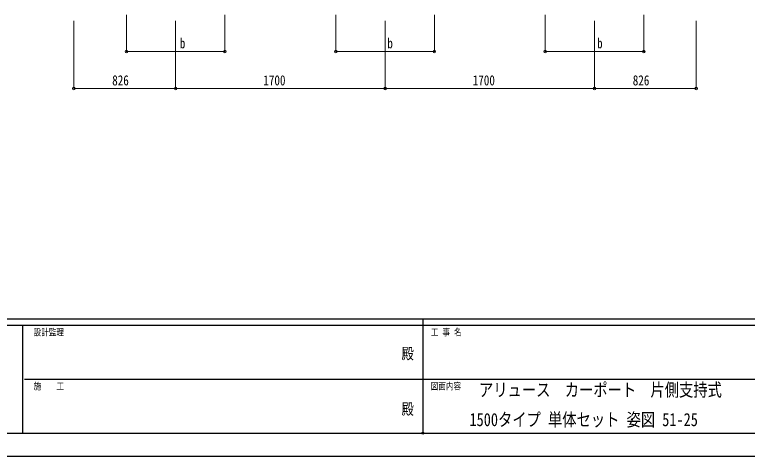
# Model space of a CAD drawing. Units: millimetres, scale not verified. Extents: x -10512 to 10512, y -7425 to 7425.
# Drawn here: x -3325 to 2623, y -7425 to -3843 of the extents above; entities that cross this region are included whole.
import ezdxf
from ezdxf.enums import TextEntityAlignment as Align

# ---------------------------------------------------------------- set-up
doc = ezdxf.new("R2010")
doc.units = ezdxf.units.MM
doc.header["$LTSCALE"] = 30
doc.header["$PDMODE"] = 32
doc.header["$PDSIZE"] = 15
doc.layers.add('0-2_USER1', color=92, linetype='Continuous')
doc.layers.add('0-7_YKK_ZWAK', color=134, linetype='Continuous')
doc.layers.add('0-6_YKK_D', color=200, linetype='Continuous', lineweight=18)
doc.styles.add('ＭＳ ゴシック', font='')
doc.styles.get('ＭＳ ゴシック').set_extended_font_data('MS Gothic')

msp = doc.modelspace()

# ---------------------------------------------------------------- linework, layer by layer
at = {"layer": '0-6_YKK_D'}
for p, q in [((-2417.93, -3843.26), (-2417.93, -4143.26)), ((-1617.93, -3843.26), (-1617.93, -4143.26)), ((-717.93, -3843.26), (-717.93, -4143.26)), ((82.07, -3843.26), (82.07, -4143.26)), ((982.07, -3843.26), (982.07, -4143.26)), ((1782.07, -3843.26), (1782.07, -4143.26)), ((-2843.93, -3892.26), (-2843.93, -4443.26)), ((-2017.93, -3892.26), (-2017.93, -4443.26)), ((-2017.93, -3892.26), (-2017.93, -4443.26)), ((-317.93, -3892.96), (-317.93, -4443.26)), ((-317.93, -3892.96), (-317.93, -4443.26)), ((1382.07, -3892.26), (1382.07, -4443.26)), ((1382.07, -3893.26), (1382.07, -4443.26)), ((2208.07, -3892.26), (2208.07, -4443.26)), ((-2417.93, -4142.26), (-1617.93, -4142.26)), ((-717.93, -4142.26), (82.07, -4142.26)), ((982.07, -4142.26), (1782.07, -4142.26)), ((-2843.93, -4442.26), (-2017.93, -4442.26)), ((-2017.93, -4442.26), (-317.93, -4442.26)), ((-317.93, -4442.26), (1382.07, -4442.26)), ((1382.07, -4442.26), (2208.07, -4442.26))]:
    msp.add_line(p, q, dxfattribs=at)
for centre in [(-2417.93, -4142.26), (-1617.93, -4142.26), (-717.93, -4142.26), (82.07, -4142.26), (982.07, -4142.26), (1782.07, -4142.26), (-2843.93, -4442.26), (-2017.93, -4442.26), (-2017.93, -4442.26), (-317.93, -4442.26), (-317.93, -4442.26), (1382.07, -4442.26), (1382.07, -4442.26), (2208.07, -4442.26)]:
    msp.add_circle(centre, 10.62, dxfattribs=at)
at = {"layer": '0-7_YKK_ZWAK'}
for p, q in [((9737.55, -6312.5), (-9762.45, -6312.5)), ((-3262.45, -6362.5), (-9762.45, -6362.5)), ((-3262.45, -6362.5), (-3262.45, -7237.5)), ((-12.45, -6362.5), (-3262.45, -6362.5)), ((-12.45, -6312.5), (-12.45, -7237.5)), ((3237.55, -6362.5), (-12.45, -6362.5)), ((-3243.7, -6800), (-12.45, -6800)), ((-12.45, -6800), (3237.55, -6800)), ((-9762.45, -7237.5), (-3262.45, -7237.5)), ((-3262.45, -7237.5), (-12.45, -7237.5)), ((-12.45, -7237.5), (3237.55, -7237.5))]:
    msp.add_line(p, q, dxfattribs=at)
msp.add_lwpolyline([(-10512.5, -7425), (10512.5, -7425), (10512.5, 7425), (-10512.5, 7425)], close=True, dxfattribs=at)
msp.add_point((-12.45, -7237.5), dxfattribs=at)

# ---------------------------------------------------------------- texts
at = {"layer": '0-2_USER1', "style": 'ＭＳ ゴシック', "width": 0.8}
for s, p in [('アリュース\u3000カーポート\u3000片側支持式', (444.82, -6970.42)), ('1500タイプ 単体セット 姿図 51-25', (367.48, -7212.08))]:
    msp.add_text(s, height=106.3, dxfattribs=at).set_placement(p, align=Align.BOTTOM_LEFT)
at = {"layer": '0-6_YKK_D', "style": 'ＭＳ ゴシック', "width": 0.8}
for s, p in [('b', (-1984.52, -4140.59)), ('b', (-299.27, -4140.59)), ('b', (1403.27, -4140.59)), ('826', (-2532.93, -4441.26)), ('1700', (-1305.93, -4441.26)), ('1700', (394.07, -4441.26)), ('826', (1693.07, -4441.26))]:
    msp.add_text(s, height=82.48, dxfattribs=at).set_placement(p, align=Align.BOTTOM_LEFT)
at = {"layer": '0-7_YKK_ZWAK', "style": 'ＭＳ ゴシック', "width": 0.8}
for s, height, p in [('設計監理', 54.99, (-3170.78, -6462.5)), ('工 事 名', 54.99, (53.17, -6462.5)), ('殿', 91.64, (-184.17, -6664.58)), ('施\u3000\u3000工', 54.99, (-3170.78, -6900)), ('図面内容', 54.99, (53.17, -6900)), ('殿', 91.64, (-184.17, -7114.58))]:
    msp.add_text(s, height=height, dxfattribs=at).set_placement(p, align=Align.BOTTOM_LEFT)

doc.saveas('drawing.dxf')
